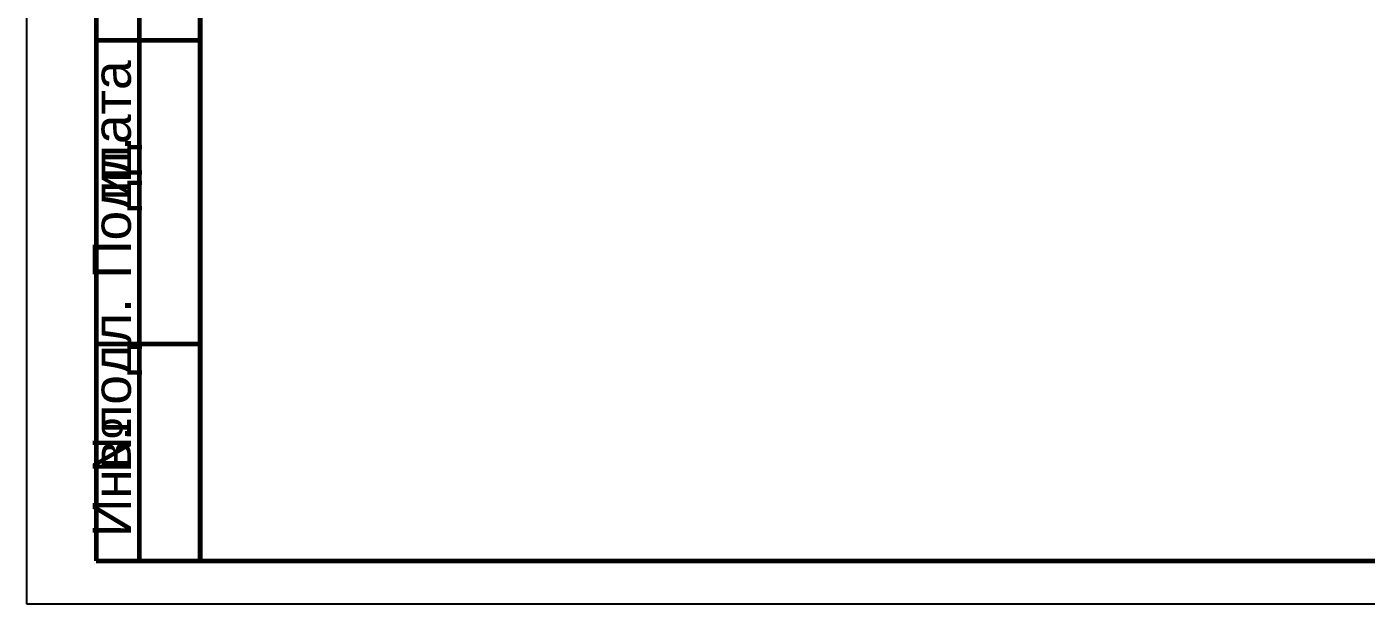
# Model space of a CAD drawing. Extents: x 8 to 21351, y 0 to 420.
# Drawn here: x 18327.5 to 18481.9, y 0 to 66.6 of the extents above; entities that cross this region are included whole.
import ezdxf

# ---------------------------------------------------------------- set-up
doc = ezdxf.new("R2010")
doc.units = 0
doc.styles.add('TEYPDFCAD_TEXT', font='arial.ttf')

msp = doc.modelspace()

# ---------------------------------------------------------------- linework, layer by layer
at = {"lineweight": 25}
for p, q in [((18327.5, 0.04), (18327.5, 296.97)), ((18747.45, 0.04), (18327.5, 0.04))]:
    msp.add_line(p, q, dxfattribs=at)
at = {"lineweight": 60}
for p, q in [((18347.5, 5.04), (18347.5, 155.02)), ((18335.5, 90.04), (18335.5, 5.04)), ((18340.5, 5.04), (18340.5, 90.04)), ((18335.5, 65.05), (18347.5, 65.05)), ((18335.5, 30.04), (18347.5, 30.04)), ((18335.5, 5.04), (18347.5, 5.04))]:
    msp.add_line(p, q, dxfattribs=at)
msp.add_lwpolyline([(18347.5, 5.04), (18742.49, 5.04), (18742.49, 292.04), (18347.5, 292.04)], close=True, dxfattribs=at)

# ---------------------------------------------------------------- texts
at = {"color": 7, "style": 'TEYPDFCAD_TEXT'}
for s, height, p in [('дата', 4.392, (18339.5, 49.49)), ('Подп.', 4.392, (18339.5, 37.55)), ('и', 4.39, (18339.5, 46.56)), ('подл.', 4.392, (18339.5, 19.71)), ('№', 4.39, (18339.5, 15.08)), ('Инв.', 4.392, (18339.5, 7.79))]:
    msp.add_text(s, height=height, rotation=90, dxfattribs=at).set_placement(p)

doc.saveas('drawing.dxf')
